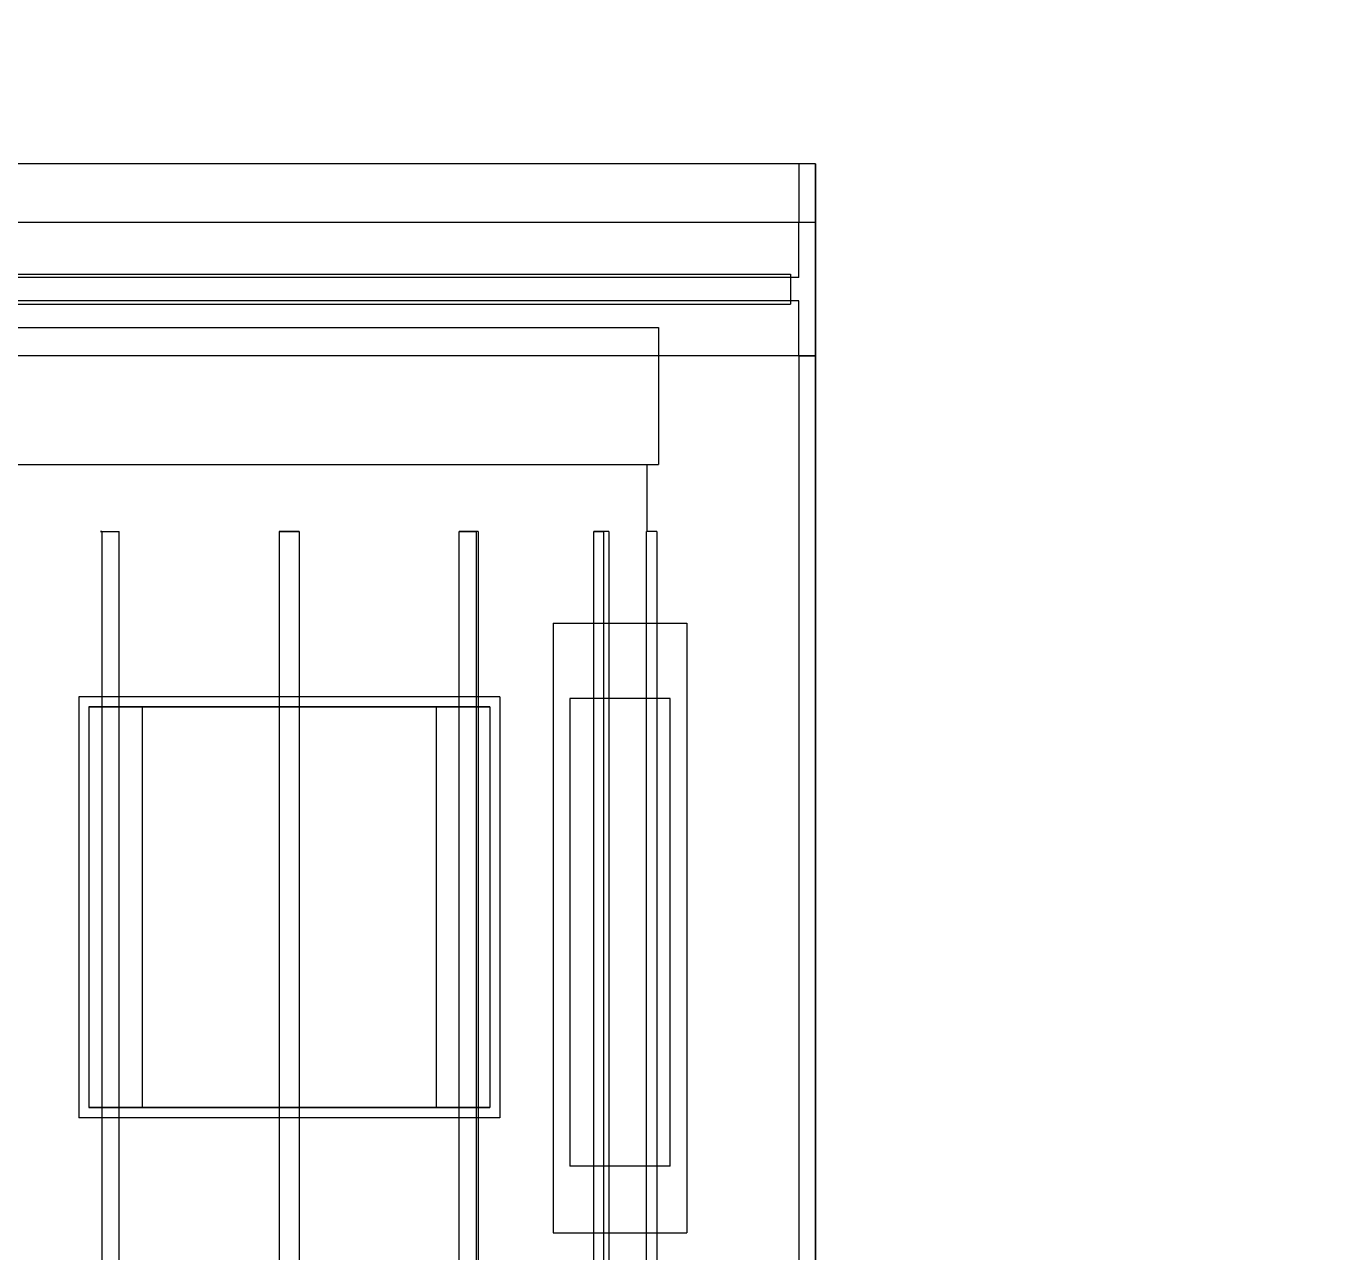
# Model space of a CAD drawing. Header units: millimetres. Extents: x -191664 to 191490, y -197311 to 10263.
# Drawn here: x 26941 to 27729, y -19306 to -18573 of the extents above; entities that cross this region are included whole.
import ezdxf

# ---------------------------------------------------------------- set-up
doc = ezdxf.new("R2010")
doc.units = ezdxf.units.MM
doc.layers.add('COTAS_INSTALACION_P', color=30, linetype='Continuous', lineweight=0)
doc.layers.add('superior_briquetadora', color=7, linetype='Continuous', lineweight=0)
doc.dimstyles.new('PLANTA_100', dxfattribs={"dimtxt": 250, "dimasz": 150, "dimexe": 150, "dimexo": 80, "dimgap": 100, "dimtad": 1, "dimtih": 1, "dimtoh": 1, "dimdec": 1, "dimdsep": 46, "dimcen": 0.09, "dimclrd": 1, "dimclre": 1, "dimclrt": 1, "dimadec": 0, "dimazin": 0, "dimtfac": 1, "dimtdec": 4, "dimtofl": 0, "dimtmove": 0, "dimatfit": 3, "dimfxl": 1, "dimtolj": 1, "dimtzin": 0, "dimarcsym": 0})

# ---------------------------------------------------------------- blocks, each defined once
blk = doc.blocks.new('*D5')
at = {"layer": 'COTAS_INSTALACION_P', "color": 1, "lineweight": -2, "transparency": 16777216}
for p, q in [((-1000, -18080), (-1000, -25850)), ((60117.12, -18080), (60117.12, -25850)), ((-850, -25700), (59967.12, -25700))]:
    blk.add_line(p, q, dxfattribs=at)
at = {"layer": 'COTAS_INSTALACION_P', "color": 1, "transparency": 16777216}
for points in [[(-850, -25675), (-850, -25725), (-1000, -25700)], [(59967.12, -25675), (59967.12, -25725), (60117.12, -25700)]]:
    blk.add_solid(points, dxfattribs=at)
at = {"layer": 'Defpoints', "color": 0, "transparency": 16777216}
for p in [(-1000, -18000), (60117.12, -18000), (60117.12, -25700)]:
    blk.add_point(p, dxfattribs=at)

msp = doc.modelspace()

# ---------------------------------------------------------------- linework, layer by layer
at = {"layer": 'superior_briquetadora', "color": 252, "true_color": 0x7f959c}
for p, q in [((27403.19, -18655), (26783.19, -18655)), ((27413.19, -18655), (26783.19, -18655)), ((27403.19, -18655), (27403.19, -18690)), ((27413.19, -18655), (27403.19, -18655)), ((27413.19, -18690), (27413.19, -18655)), ((27413.19, -18655), (27413.19, -19445)), ((27413.19, -18690), (26783.19, -18690)), ((27403.19, -18690), (26783.19, -18690)), ((27413.19, -18690), (27403.19, -18690)), ((27403.19, -18723), (27403.19, -18690)), ((27413.19, -18770), (27413.19, -18690)), ((26828.19, -18721), (27398.19, -18721)), ((27398.19, -18721), (27398.19, -18739)), ((27403.19, -18723), (26783.19, -18723)), ((27403.19, -18737), (26783.19, -18737)), ((27403.19, -18770), (27403.19, -18737)), ((26828.19, -18739), (27398.19, -18739)), ((27403.19, -18770), (26783.19, -18770)), ((27413.19, -18770), (26783.19, -18770)), ((27403.19, -18770), (27413.19, -18770)), ((27403.19, -18770), (27403.19, -19325)), ((27413.19, -19325), (27413.19, -18770))]:
    msp.add_line(p, q, dxfattribs=at)
at = {"layer": 'superior_briquetadora', "color": 127, "true_color": 0x587e77}
for p, q in [((26931.76, -18753), (26945.46, -18753)), ((26945.46, -18753), (26960.4, -18753)), ((26960.4, -18753), (26976.44, -18753)), ((26976.44, -18753), (26993.46, -18753)), ((26993.46, -18753), (27011.33, -18753)), ((27011.33, -18753), (27029.89, -18753)), ((27029.89, -18753), (27049.01, -18753)), ((27049.01, -18753), (27068.52, -18753)), ((27068.52, -18753), (27088.27, -18753)), ((27088.27, -18753), (27108.1, -18753)), ((27108.1, -18753), (27127.85, -18753)), ((27127.85, -18753), (27147.36, -18753)), ((27147.36, -18753), (27166.48, -18753)), ((27166.48, -18753), (27185.05, -18753)), ((27185.05, -18753), (27202.91, -18753)), ((27202.91, -18753), (27219.93, -18753)), ((27219.93, -18753), (27235.98, -18753)), ((27235.98, -18753), (27250.91, -18753)), ((27250.91, -18753), (27264.62, -18753)), ((27264.62, -18753), (27276.98, -18753)), ((27276.98, -18753), (27287.9, -18753)), ((27287.9, -18753), (27297.3, -18753)), ((27297.3, -18753), (27305.09, -18753)), ((27305.09, -18753), (27311.22, -18753)), ((27311.22, -18753), (27315.64, -18753)), ((27315.64, -18753), (27318.3, -18753)), ((27318.3, -18753), (27319.19, -18753)), ((27319.19, -18753), (27319.19, -18835)), ((26931.76, -18835), (26945.46, -18835)), ((26940.04, -18835), (26954.02, -18835)), ((26945.46, -18835), (26960.4, -18835)), ((26954.02, -18835), (26969.22, -18835)), ((26960.4, -18835), (26976.44, -18835)), ((26969.22, -18835), (26985.53, -18835)), ((26976.44, -18835), (26993.46, -18835)), ((26985.53, -18835), (27002.8, -18835)), ((26993.46, -18835), (27011.33, -18835)), ((27002.8, -18835), (27020.88, -18835)), ((27011.33, -18835), (27029.89, -18835)), ((27020.88, -18835), (27039.62, -18835)), ((27029.89, -18835), (27049.01, -18835)), ((27039.62, -18835), (27058.86, -18835)), ((27049.01, -18835), (27068.52, -18835)), ((27058.86, -18835), (27078.44, -18835)), ((27068.52, -18835), (27088.27, -18835)), ((27078.44, -18835), (27098.19, -18835)), ((27088.27, -18835), (27108.1, -18835)), ((27098.19, -18835), (27117.93, -18835)), ((27108.1, -18835), (27127.85, -18835)), ((27117.93, -18835), (27137.51, -18835)), ((27127.85, -18835), (27147.36, -18835)), ((27137.51, -18835), (27156.75, -18835)), ((27147.36, -18835), (27166.48, -18835)), ((27156.75, -18835), (27175.49, -18835)), ((27166.48, -18835), (27185.05, -18835)), ((27175.49, -18835), (27193.57, -18835)), ((27185.05, -18835), (27202.91, -18835)), ((27193.57, -18835), (27210.84, -18835)), ((27202.91, -18835), (27219.93, -18835)), ((27210.84, -18835), (27227.15, -18835)), ((27219.93, -18835), (27235.98, -18835)), ((27227.15, -18835), (27242.36, -18835)), ((27235.98, -18835), (27250.91, -18835)), ((27242.36, -18835), (27256.33, -18835)), ((27250.91, -18835), (27264.62, -18835)), ((27256.33, -18835), (27268.96, -18835)), ((27264.62, -18835), (27276.98, -18835)), ((27268.96, -18835), (27280.13, -18835)), ((27276.98, -18835), (27287.9, -18835)), ((27280.13, -18835), (27289.75, -18835)), ((27287.9, -18835), (27297.3, -18835)), ((27289.75, -18835), (27297.74, -18835)), ((27297.3, -18835), (27305.09, -18835)), ((27297.74, -18835), (27304.02, -18835)), ((27304.02, -18835), (27308.54, -18835)), ((27305.09, -18835), (27311.22, -18835)), ((27308.54, -18835), (27311.27, -18835)), ((27311.22, -18835), (27315.64, -18835)), ((27311.27, -18835), (27312.19, -18835)), ((27312.19, -18835), (27312.19, -18875)), ((27315.64, -18835), (27318.3, -18835)), ((27318.3, -18835), (27319.19, -18835)), ((26986.03, -18875), (26985.21, -18875)), ((26985.21, -18875), (26985.59, -18875)), ((26985.59, -18875), (26987.1, -18875)), ((26986.03, -18875), (26986.03, -19385)), ((26986.03, -18875), (26987.5, -18875)), ((26987.1, -18875), (26989.43, -18875)), ((26987.5, -18875), (26988.97, -18875)), ((26988.97, -18875), (26990.45, -18875)), ((26989.43, -18875), (26992.12, -18875)), ((26990.45, -18875), (26991.93, -18875)), ((26991.93, -18875), (26993.42, -18875)), ((26992.12, -18875), (26994.62, -18875)), ((26993.42, -18875), (26994.92, -18875)), ((26994.62, -18875), (26996.42, -18875)), ((26994.92, -18875), (26996.42, -18875)), ((26996.42, -19385), (26996.42, -18875)), ((27092.19, -18875), (27092.19, -19385)), ((27092.78, -18875), (27092.19, -18875)), ((27092.19, -18875), (27092.19, -18980)), ((27092.19, -18875), (27093.9, -18875)), ((27094.45, -18875), (27092.78, -18875)), ((27093.9, -18875), (27095.62, -18875)), ((27096.85, -18875), (27094.45, -18875)), ((27095.62, -18875), (27097.33, -18875)), ((27099.52, -18875), (27096.85, -18875)), ((27097.33, -18875), (27099.04, -18875)), ((27099.04, -18875), (27100.76, -18875)), ((27101.93, -18875), (27099.52, -18875)), ((27100.76, -18875), (27102.47, -18875)), ((27103.59, -18875), (27101.93, -18875)), ((27102.47, -18875), (27104.19, -18875)), ((27104.19, -18875), (27103.59, -18875)), ((27104.19, -18875), (27104.19, -19385)), ((27104.19, -18875), (27104.19, -18980)), ((27201.39, -18875), (27199.95, -18875)), ((27199.95, -19385), (27199.95, -18875)), ((27199.95, -18875), (27201.45, -18875)), ((27203.36, -18875), (27201.39, -18875)), ((27201.45, -18875), (27202.95, -18875)), ((27202.95, -18875), (27204.44, -18875)), ((27205.59, -18875), (27203.36, -18875)), ((27204.44, -18875), (27205.93, -18875)), ((27207.76, -18875), (27205.59, -18875)), ((27205.93, -18875), (27207.41, -18875)), ((27207.41, -18875), (27208.88, -18875)), ((27209.57, -18875), (27207.76, -18875)), ((27208.88, -18875), (27210.34, -18875)), ((27210.77, -18875), (27209.57, -18875)), ((27210.56, -18875), (27210.34, -18875)), ((27210.34, -19385), (27210.34, -18875)), ((27210.75, -18875), (27210.56, -18875)), ((27210.91, -18875), (27210.75, -18875)), ((27211.19, -18875), (27210.77, -18875)), ((27211.03, -18875), (27210.91, -18875)), ((27211.12, -18875), (27211.03, -18875)), ((27211.17, -18875), (27211.12, -18875)), ((27211.19, -18875), (27211.17, -18875)), ((27211.19, -18875), (27211.19, -19385)), ((27282.11, -18875), (27280.44, -18875)), ((27280.44, -19385), (27280.44, -18875)), ((27280.44, -18875), (27281.34, -18875)), ((27281.34, -18875), (27282.22, -18875)), ((27283.9, -18875), (27282.11, -18875)), ((27282.22, -18875), (27283.09, -18875)), ((27283.09, -18875), (27283.94, -18875)), ((27285.66, -18875), (27283.9, -18875)), ((27283.94, -18875), (27284.79, -18875)), ((27284.79, -18875), (27285.62, -18875)), ((27285.62, -18875), (27286.44, -18875)), ((27287.23, -18875), (27285.66, -18875)), ((27287.2, -18875), (27286.44, -18875)), ((27286.44, -19385), (27286.44, -18875)), ((27287.87, -18875), (27287.2, -18875)), ((27288.46, -18875), (27287.23, -18875)), ((27288.45, -18875), (27287.87, -18875)), ((27288.91, -18875), (27288.45, -18875)), ((27289.25, -18875), (27288.46, -18875)), ((27289.24, -18875), (27288.91, -18875)), ((27289.45, -18875), (27289.24, -18875)), ((27289.52, -18875), (27289.25, -18875)), ((27289.52, -18875), (27289.45, -18875)), ((27289.52, -18875), (27289.52, -19385)), ((27313.45, -18875), (27312.1, -18875)), ((27312.1, -19385), (27312.1, -18875)), ((27312.1, -18875), (27312.12, -18875)), ((27312.12, -18875), (27312.14, -18875)), ((27312.14, -18875), (27312.16, -18875)), ((27312.16, -18875), (27312.17, -18875)), ((27314.74, -18875), (27313.45, -18875)), ((27315.89, -18875), (27314.74, -18875)), ((27316.86, -18875), (27315.89, -18875)), ((27317.58, -18875), (27316.86, -18875)), ((27318.03, -18875), (27317.58, -18875)), ((27318.19, -18875), (27318.03, -18875)), ((27318.19, -18875), (27318.19, -19385)), ((27256.19, -18930), (27336.19, -18930)), ((27256.19, -18930), (27256.19, -19295)), ((27336.19, -18930), (27336.19, -19295)), ((26972.19, -18974), (26972.19, -19226)), ((27224.19, -18974), (26972.19, -18974)), ((27224.19, -18974), (27224.19, -19226)), ((27010.03, -18980), (26978.19, -18980)), ((26978.19, -18980), (26978.19, -19220)), ((26978.19, -18980), (27218.19, -18980)), ((27010.03, -18980), (27010.03, -19220)), ((27021.22, -18980), (27010.03, -18980)), ((27032.64, -18980), (27021.22, -18980)), ((27044.28, -18980), (27032.64, -18980)), ((27056.09, -18980), (27044.28, -18980)), ((27068.04, -18980), (27056.09, -18980)), ((27080.09, -18980), (27068.04, -18980)), ((27092.19, -18980), (27080.09, -18980)), ((27092.78, -18980), (27092.19, -18980)), ((27094.45, -18980), (27092.78, -18980)), ((27096.85, -18980), (27094.45, -18980)), ((27099.52, -18980), (27096.85, -18980)), ((27101.93, -18980), (27099.52, -18980)), ((27103.59, -18980), (27101.93, -18980)), ((27104.19, -18980), (27103.59, -18980)), ((27116.29, -18980), (27104.19, -18980)), ((27128.33, -18980), (27116.29, -18980)), ((27140.28, -18980), (27128.33, -18980)), ((27152.09, -18980), (27140.28, -18980)), ((27163.73, -18980), (27152.09, -18980)), ((27175.16, -18980), (27163.73, -18980)), ((27186.34, -18980), (27175.16, -18980)), ((27186.34, -19220), (27186.34, -18980)), ((27218.19, -18980), (27186.34, -18980)), ((27218.19, -18980), (27218.19, -19220)), ((27326.19, -18975), (27266.19, -18975)), ((27266.19, -18975), (27266.19, -19255)), ((27326.19, -19255), (27326.19, -18975)), ((27224.19, -19226), (26972.19, -19226)), ((27010.03, -19220), (26978.19, -19220)), ((26978.19, -19220), (27218.19, -19220)), ((27021.22, -19220), (27010.03, -19220)), ((27032.64, -19220), (27021.22, -19220)), ((27044.28, -19220), (27032.64, -19220)), ((27056.09, -19220), (27044.28, -19220)), ((27068.04, -19220), (27056.09, -19220)), ((27080.09, -19220), (27068.04, -19220)), ((27092.19, -19220), (27080.09, -19220)), ((27092.78, -19220), (27092.19, -19220)), ((27092.19, -19220), (27092.19, -19385)), ((27094.45, -19220), (27092.78, -19220)), ((27096.85, -19220), (27094.45, -19220)), ((27099.52, -19220), (27096.85, -19220)), ((27101.93, -19220), (27099.52, -19220)), ((27103.59, -19220), (27101.93, -19220)), ((27104.19, -19220), (27103.59, -19220)), ((27104.19, -19220), (27104.19, -19385)), ((27116.29, -19220), (27104.19, -19220)), ((27128.33, -19220), (27116.29, -19220)), ((27140.28, -19220), (27128.33, -19220)), ((27152.09, -19220), (27140.28, -19220)), ((27163.73, -19220), (27152.09, -19220)), ((27175.16, -19220), (27163.73, -19220)), ((27186.34, -19220), (27175.16, -19220)), ((27218.19, -19220), (27186.34, -19220)), ((27326.19, -19255), (27266.19, -19255)), ((27256.19, -19295), (27336.19, -19295))]:
    msp.add_line(p, q, dxfattribs=at)

# ---------------------------------------------------------------- dimensions: what is measured, and where the dimension line sits
at = {"layer": 'COTAS_INSTALACION_P'}
dim = msp.add_aligned_dim(p1=(-1000, -18000), p2=(60117.12, -18000), distance=-7700, text='<> P', dimstyle='PLANTA_100', dxfattribs=at)
dim.commit()
dim.dimension.update_dxf_attribs({"geometry": '*D5', "text_midpoint": (29558.56, -25700)})

doc.saveas('drawing.dxf')
